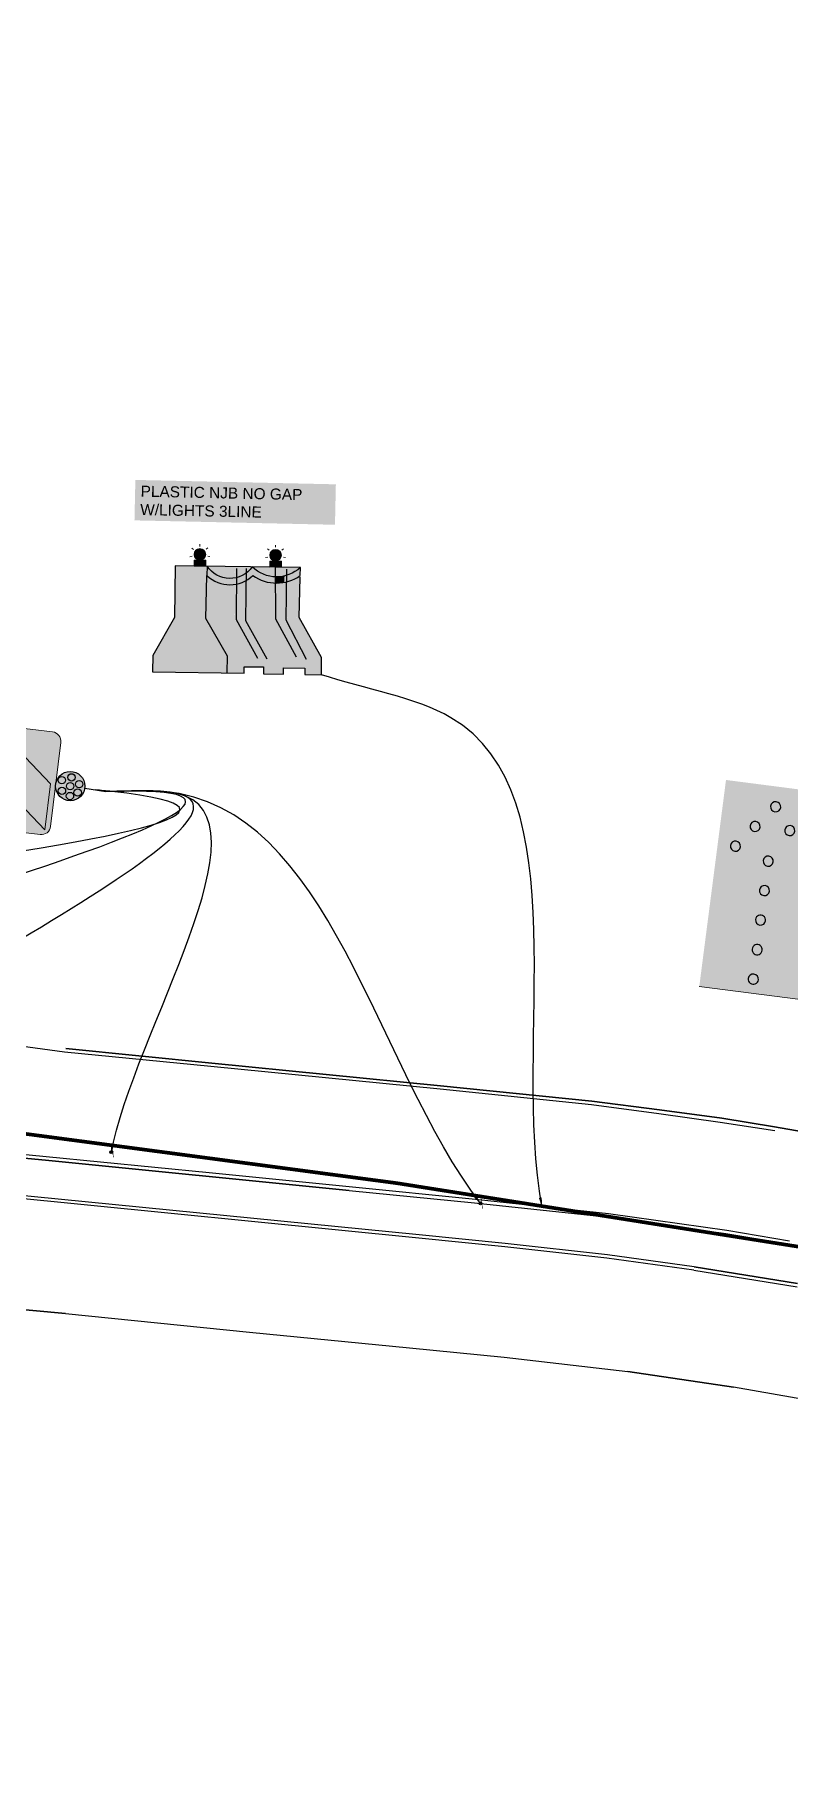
# Model space of a CAD drawing. Header units: metres. Extents: x 565382 to 572500, y 2710622 to 2713609.
# Drawn here: x 568381.7 to 568484.4, y 2711710.5 to 2711945 of the extents above; entities that cross this region are included whole.
import ezdxf

# ---------------------------------------------------------------- set-up
doc = ezdxf.new("R2010")
doc.units = ezdxf.units.M
doc.header["$XCLIPFRAME"] = 0
doc.linetypes.add('ACAD_ISO03W100', pattern=[30, 12, -18])
for name, color, linetype in [('1-AS', 3, 'Continuous'), ('ASPHALT', 7, 'Continuous'), ('DETOUR', 1, 'Continuous'), ('Map', 7, 'Continuous'), ('NEWGERSEY', 11, 'Continuous'), ('PDF_Geometry', 7, 'Continuous'), ('Sign Board', 7, 'Continuous'), ('Signs', 7, 'Continuous'), ('TRACK', 91, 'Continuous'), ('YL', 50, 'Continuous')]:
    doc.layers.add(name, color=color, linetype=linetype)
doc.layers.add('CP00PMXX-Ammar$0$CPREDXNL', color=1, linetype='Continuous', lineweight=0, true_color=0xff0000)
doc.styles.add('Legend', font='calibri.ttf')
doc.styles.get("Standard").update_dxf_attribs({"font": 'arial.ttf'})
doc.dimstyles.new('Faheem Dimension', dxfattribs={"dimtxt": 2.5, "dimasz": 1, "dimexe": 0.18, "dimexo": 0.0625, "dimgap": 0.25, "dimtad": 1, "dimzin": 0, "dimdsep": 46, "dimtxsty": 'Legend', "dimcen": 0.09, "dimclrd": 256, "dimclre": 256, "dimclrt": 256, "dimadec": 0, "dimazin": 0, "dimtfac": 1, "dimtofl": 0, "dimtmove": 0, "dimatfit": 3, "dimfxl": 1, "dimtolj": 1, "dimtzin": 0, "dimlwd": -1, "dimlwe": -1, "dimarcsym": 0})
picture_1 = doc.add_image_def('image2.tif', size_in_pixel=(4232, 4684))
picture_2 = doc.add_image_def('image7.ecw', size_in_pixel=(141138, 138548))

# ---------------------------------------------------------------- blocks, each defined once
blk = doc.blocks.new('A$C9d11b052')
at = {"layer": 'DETOUR', "linetype": 'Continuous', "ltscale": 2, "true_color": 0xffffff}
h = blk.add_hatch(color=7, dxfattribs=at)
h.dxf.hatch_style = 1
h.paths.add_polyline_path([(-3.492459654808044e-10, -28.9839378958568), (14.18325326812919, -28.9839378958568), (14.18325326812919, -9.313225746154785e-10), (0, 0)])
h.paths.add_polyline_path([(6.147172003984451, -6.123328829184175, -1), (7.557054675009567, -6.123328829184175, -1)], flags=16)
h.paths.add_polyline_path([(7.611408785160165, -10.26767190825194, -1), (6.201526114135049, -10.26767190825194, -1)], flags=16)
h.paths.add_polyline_path([(6.147172003984451, -1.981995648238808, -1), (7.557054675009567, -1.981995648238808, -1)], flags=16)
h.paths.add_polyline_path([(7.611408785160165, -14.40262942854315, -1), (6.201526114135049, -14.40262942854315, -1)], flags=16)
h.paths.add_polyline_path([(7.611408785160165, -18.53758694883436, -1), (6.201526114135049, -18.53758694883436, -1)], flags=16)
h.paths.add_polyline_path([(2.815804423415102, -20.02550304774195, -1), (1.405921752389986, -20.02550304774195, -1)], flags=16)
h.paths.add_polyline_path([(12.40447216836037, -20.01086303032935, -1), (10.99458949733526, -20.01086303032935, -1)], flags=16)
h.paths.add_polyline_path([(5.187345159938559, -23.133528186474, -1), (3.777462488913443, -23.133528186474, -1)], flags=16)
h.paths.add_polyline_path([(10.04276334680617, -23.0898454990238, -1), (8.632880675781053, -23.0898454990238, -1)], flags=16)
h.paths.add_polyline_path([(7.557054675009567, -26.17673755856231, -1), (6.147172003984451, -26.17673755856231, -1)], flags=16)
at = {"layer": 'DETOUR', "linetype": 'Continuous', "ltscale": 2}
h = blk.add_hatch(color=40, dxfattribs=at)
h.dxf.hatch_style = 1
h.paths.add_polyline_path([(7.557054675009567, -26.17673755856231, 1), (6.147172003984451, -26.17673755856231, 1)])
h.paths.add_polyline_path([(10.04276334680617, -23.0898454990238, 1), (8.632880675781053, -23.0898454990238, 1)])
h.paths.add_polyline_path([(5.187345159938559, -23.133528186474, 1), (3.777462488913443, -23.133528186474, 1)])
h.paths.add_polyline_path([(12.40447216836037, -20.01086303032935, 1), (10.99458949733526, -20.01086303032935, 1)])
h.paths.add_polyline_path([(2.815804423415102, -20.02550304774195, 1), (1.405921752389986, -20.02550304774195, 1)])
h.paths.add_polyline_path([(7.611408785160165, -18.53758694883436, 1), (6.201526114135049, -18.53758694883436, 1)])
h.paths.add_polyline_path([(7.611408785160165, -14.40262942854315, 1), (6.201526114135049, -14.40262942854315, 1)])
h.paths.add_polyline_path([(7.611408785160165, -10.26767190825194, 1), (6.201526114135049, -10.26767190825194, 1)])
h.paths.add_polyline_path([(6.147172003984451, -6.123328829184175, 1), (7.557054675009567, -6.123328829184175, 1)])
h.paths.add_polyline_path([(6.147172003984451, -1.981995648238808, 1), (7.557054675009567, -1.981995648238808, 1)])
at = {"color": 40}
for points in [[(6.147172003984451, -1.981995648238808, 1), (7.557054675009567, -1.981995648238808, 1), (6.147172003984451, -1.981995648238808, 1)], [(7.557054675009567, -6.123328829184175, 1), (6.147172003984451, -6.123328829184175, 1), (7.557054675009567, -6.123328829184175, 1)], [(7.611408785160165, -10.26767190825194, 1), (6.201526114135049, -10.26767190825194, 1), (7.611408785160165, -10.26767190825194, 1)], [(7.611408785160165, -14.40262942854315, 1), (6.201526114135049, -14.40262942854315, 1), (7.611408785160165, -14.40262942854315, 1)], [(7.611408785160165, -18.53758694883436, 1), (6.201526114135049, -18.53758694883436, 1), (7.611408785160165, -18.53758694883436, 1)], [(2.815804423415102, -20.02550304774195, 1), (1.405921752389986, -20.02550304774195, 1), (2.815804423415102, -20.02550304774195, 1)], [(12.40447216836037, -20.01086303032935, 1), (10.99458949733526, -20.01086303032935, 1), (12.40447216836037, -20.01086303032935, 1)], [(5.187345159938559, -23.133528186474, 1), (3.777462488913443, -23.133528186474, 1), (5.187345159938559, -23.133528186474, 1)], [(10.04276334680617, -23.0898454990238, 1), (8.632880675781053, -23.0898454990238, 1), (10.04276334680617, -23.0898454990238, 1)], [(6.147172003984451, -26.17673755856231, 1), (7.557054675009567, -26.17673755856231, 1), (6.147172003984451, -26.17673755856231, 1)]]:
    blk.add_lwpolyline(points, format="xyb", close=True, dxfattribs=at)
at = {"layer": 'TRACK', "color": 7, "lineweight": 18, "true_color": 0xffffff}
blk.add_line((0, 0), (14.18325326812919, -9.313225746154785e-10), dxfattribs=at)
blk = doc.blocks.new('SH')
h = blk.add_hatch(color=40)
h.dxf.hatch_style = 1
h.paths.add_polyline_path([(555310.7057333952, 2699267.921822852), (555307.8367876357, 2699268.127667208), (555310.4551402492, 2699264.429193236), (555307.3356013449, 2699261.142408024), (555310.2045471007, 2699260.936563657), (555313.324086, 2699264.223348882)], flags=16)
edge = h.paths.add_edge_path()
edge.add_arc((555313.3073060899, 2699267.484404472), 0.5808180623819165, 355.896831309284, 445.8961105560221)
edge.add_line((555313.348872424, 2699268.063733275), (555308.1099280027, 2699268.439622965))
edge.add_arc((555308.0683616649, 2699267.860294163), 0.5808180626068513, 85.89611018984331, 175.8961098449087)
edge.add_line((555307.4890328627, 2699267.901860504), (555307.0236455926, 2699261.415548409))
edge.add_arc((555307.6029743956, 2699261.37398207), 0.5808180632647093, 175.8961100334716, 265.8961099250273)
edge.add_line((555307.561408055, 2699260.794653267), (555312.8003524811, 2699260.418763534))
edge.add_arc((555312.8419188212, 2699260.998092339), 0.5808180652424435, 265.8961099861256, 355.89611010928)
edge.add_line((555313.4212476263, 2699260.956526), (555313.8866354153, 2699267.442845426))
at = {"layer": 'CP00PMXX-Ammar$0$CPREDXNL'}
h = blk.add_hatch(color=256, dxfattribs=at)
h.dxf.hatch_style = 1
h.paths.add_polyline_path([(555310.2045471007, 2699260.936563657), (555313.324086, 2699264.223348882), (555310.7057333952, 2699267.921822852), (555307.8367876357, 2699268.127667208), (555310.4551402492, 2699264.429193236), (555307.3356013449, 2699261.142408024)])
h = blk.add_hatch(color=256, dxfattribs=at)
h.dxf.hatch_style = 1
h.paths.add_polyline_path([(555310.2045471007, 2699260.936563657), (555313.324086, 2699264.223348882), (555310.7057333952, 2699267.921822852), (555307.8367876357, 2699268.127667208), (555310.4551402492, 2699264.429193236), (555307.3356013449, 2699261.142408024)])
at = {"layer": 'Signs', "true_color": 0xffffff}
h = blk.add_hatch(color=7, dxfattribs=at)
h.dxf.hatch_style = 1
h.paths.add_polyline_path([(555309.2080892423, 2699259.701213561, 1), (555311.0237343576, 2699259.701213561, 1)])
h = blk.add_hatch(color=7, dxfattribs=at)
h.dxf.hatch_style = 1
h.paths.add_polyline_path([(555309.2080892423, 2699259.701213561, 1), (555311.0237343576, 2699259.701213561, 1)])
h = blk.add_hatch(color=7, dxfattribs=at)
h.dxf.hatch_style = 1
h.paths.add_polyline_path([(555309.2080892423, 2699259.701213561, 1), (555311.0237343576, 2699259.701213561, 1)])
at = {"layer": 'Signs'}
h = blk.add_hatch(color=40, dxfattribs=at)
h.dxf.hatch_style = 1
edge = h.paths.add_edge_path()
edge.add_arc((555310.2654260711, 2699259.155815394), 0.2283141332801092, 0, 360)
edge = h.paths.add_edge_path()
edge.add_arc((555309.7377646259, 2699259.221413918), 0.2283141332801092, 0, 360)
edge = h.paths.add_edge_path()
edge.add_arc((555309.501492236, 2699259.688135894), 0.2283141332801092, 0, 360)
edge = h.paths.add_edge_path()
edge.add_arc((555309.7992640065, 2699260.201085889), 0.2283141332801092, 0, 360)
edge = h.paths.add_edge_path()
edge.add_arc((555310.1135171035, 2699259.707786679), 0.2283141332801092, 0, 360)
edge = h.paths.add_edge_path()
edge.add_arc((555310.4578826658, 2699260.238704836), 0.2283141332801092, 0, 360)
edge = h.paths.add_edge_path()
edge.add_arc((555310.6637427052, 2699259.646956028), 0.2283141332801092, 0, 360)
h = blk.add_hatch(color=40, dxfattribs=at)
h.dxf.hatch_style = 1
edge = h.paths.add_edge_path()
edge.add_arc((555310.2654260711, 2699259.155815394), 0.2283141332801092, 0, 360)
edge = h.paths.add_edge_path()
edge.add_arc((555309.7377646259, 2699259.221413918), 0.2283141332801092, 0, 360)
edge = h.paths.add_edge_path()
edge.add_arc((555309.501492236, 2699259.688135894), 0.2283141332801092, 0, 360)
edge = h.paths.add_edge_path()
edge.add_arc((555309.7992640065, 2699260.201085889), 0.2283141332801092, 0, 360)
edge = h.paths.add_edge_path()
edge.add_arc((555310.1135171035, 2699259.707786679), 0.2283141332801092, 0, 360)
edge = h.paths.add_edge_path()
edge.add_arc((555310.4578826658, 2699260.238704836), 0.2283141332801092, 0, 360)
edge = h.paths.add_edge_path()
edge.add_arc((555310.6637427052, 2699259.646956028), 0.2283141332801092, 0, 360)
h = blk.add_hatch(color=40, dxfattribs=at)
h.dxf.hatch_style = 1
edge = h.paths.add_edge_path()
edge.add_arc((555310.2654260711, 2699259.155815394), 0.2283141332801092, 0, 360)
edge = h.paths.add_edge_path()
edge.add_arc((555309.7377646259, 2699259.221413918), 0.2283141332801092, 0, 360)
edge = h.paths.add_edge_path()
edge.add_arc((555309.501492236, 2699259.688135894), 0.2283141332801092, 0, 360)
edge = h.paths.add_edge_path()
edge.add_arc((555309.7992640065, 2699260.201085889), 0.2283141332801092, 0, 360)
edge = h.paths.add_edge_path()
edge.add_arc((555310.1135171035, 2699259.707786679), 0.2283141332801092, 0, 360)
edge = h.paths.add_edge_path()
edge.add_arc((555310.4578826658, 2699260.238704836), 0.2283141332801092, 0, 360)
edge = h.paths.add_edge_path()
edge.add_arc((555310.6637427052, 2699259.646956028), 0.2283141332801092, 0, 360)
at = {"flags": 128}
blk.add_lwpolyline([(555310.028387275, 2699258.797620039), (555309.8932459556, 2699257.477023158)], dxfattribs=at)
at = {"layer": 'CP00PMXX-Ammar$0$CPREDXNL'}
blk.add_lwpolyline([(555307.561408055, 2699260.794653267), (555312.8003524811, 2699260.418763534, 0.4142135629226534), (555313.4212476263, 2699260.956526), (555313.8866348923, 2699267.442838136, 0.4142135636862525), (555313.348872424, 2699268.063733275), (555308.1099280028, 2699268.439622965, 0.4142135608527174), (555307.4890328627, 2699267.901860504), (555307.0236455926, 2699261.41554841, 0.4142135620474967)], format="xyb", close=True, dxfattribs=at)
blk.add_lwpolyline([(555310.2045471007, 2699260.936563657), (555313.324086, 2699264.223348882), (555310.7057333952, 2699267.921822852), (555307.8367876357, 2699268.127667208), (555310.4551402492, 2699264.429193236), (555307.3356013449, 2699261.142408024), (555310.2045471007, 2699260.936563657)], close=True, dxfattribs=at)
at = {"layer": 'Signs'}
for centre, radius in [((555310.1159118, 2699259.701213561), 0.9078225576208822), ((555310.1159118, 2699259.701213561), 0.9078225576208822), ((555310.1159118, 2699259.701213561), 0.9078225576208822), ((555310.4578826658, 2699260.238704836), 0.2283141332801092), ((555310.4578826658, 2699260.238704836), 0.2283141332801092), ((555310.4578826658, 2699260.238704836), 0.2283141332801092), ((555309.501492236, 2699259.688135894), 0.2283141332801092), ((555309.501492236, 2699259.688135894), 0.2283141332801092), ((555309.501492236, 2699259.688135894), 0.2283141332801092), ((555309.7377646259, 2699259.221413918), 0.2283141332801092), ((555309.7377646259, 2699259.221413918), 0.2283141332801092), ((555309.7377646259, 2699259.221413918), 0.2283141332801092), ((555309.7992640065, 2699260.201085889), 0.2283141332801092), ((555309.7992640065, 2699260.201085889), 0.2283141332801092), ((555309.7992640065, 2699260.201085889), 0.2283141332801092), ((555310.1135171035, 2699259.707786679), 0.2283141332801092), ((555310.1135171035, 2699259.707786679), 0.2283141332801092), ((555310.1135171035, 2699259.707786679), 0.2283141332801092), ((555310.2654260711, 2699259.155815394), 0.2283141332801092), ((555310.2654260711, 2699259.155815394), 0.2283141332801092), ((555310.2654260711, 2699259.155815394), 0.2283141332801092), ((555310.6637427052, 2699259.646956028), 0.2283141332801092), ((555310.6637427052, 2699259.646956028), 0.2283141332801092), ((555310.6637427052, 2699259.646956028), 0.2283141332801092)]:
    blk.add_circle(centre, radius, dxfattribs=at)
blk = doc.blocks.new('*U85')
h = blk.add_hatch(color=7)
h.dxf.hatch_style = 1
edge = h.paths.add_edge_path()
edge.add_arc((0, 0), 0.18984375, -77.71550234825473, 282.2844976517453)
at = {"layer": 'Sign Board', "linetype": 'Continuous', "const_width": 0.0759375}
blk.add_lwpolyline([(-0.7328486704109093, -0.2749979386763539), (0.7760419744580022, -0.1022247224432861)], dxfattribs=at)
at = {"layer": 'Sign Board'}
blk.add_circle((0, 0), 0.18984375, dxfattribs=at)
blk = doc.blocks.new('FLASH LIGHT')
at = {"lineweight": 0}
h = blk.add_hatch(color=2, dxfattribs=at)
h.dxf.hatch_style = 1
h.set_gradient(color1=(255, 255, 0), color2=(255, 255, 189), name='SPHERICAL')
edge = h.paths.add_edge_path()
edge.add_arc((0, 20), 10, 0, 360)
h = blk.add_hatch(color=8, dxfattribs=at)
h.dxf.hatch_style = 1
h.paths.add_polyline_path([(-10, 0), (10, 0), (10, 10), (-10, 10)])
at = {"color": 7, "lineweight": 0, "flags": 128}
for points in [[(-10.76465961960753, 28.58452958701378), (-13.71100441452973, 30.93416115543664)], [(0, 33.76851643991904), (0, 37.53703287983217)], [(10.76465961960753, 28.58452958701378), (13.71100441452973, 30.93416115543664)], [(-13.42331098661134, 16.93621686259621), (-17.09734285139893, 16.09764306475699)], [(-10, 0), (10, 0), (10, 10), (-10, 10), (-10, 0)], [(13.42331098661134, 16.93621686259621), (17.09734285139893, 16.09764306475699)]]:
    blk.add_lwpolyline(points, dxfattribs=at)
at = {"lineweight": 0}
blk.add_circle((0, 20), 10, dxfattribs=at)
blk = doc.blocks.new('Plastic Safety')
at = {"lineweight": -3, "ltscale": 0.13, "transparency": 33554687}
h = blk.add_hatch(color=1, dxfattribs=at)
h.dxf.hatch_style = 1
h.paths.add_polyline_path([(28614.05626079068, 34723.16314577311), (28575.79873370379, 34723.37998883985), (28576.31335214712, 34660.77171476372), (28549.68586086296, 34616.28749622218), (28638.9534687493, 34615.78152881749), (28638.95346886106, 34615.7815487422), (28613.70635483228, 34661.42939064652)])
h.paths.add_polyline_path([(28575.79873370379, 34723.37998883985), (28542.75815242156, 34723.56726233847), (28542.12005171739, 34662.12490374036), (28541.45309244841, 34660.96930217184), (28576.31335214712, 34660.77171476372)])
h.paths.add_polyline_path([(28576.31335214712, 34660.77171476372), (28541.45309244841, 34660.96930217184), (28515.77577019669, 34616.47969808616), (28549.68586086296, 34616.28749622218)])
h.paths.add_polyline_path([(28638.9534687493, 34615.78152881749), (28549.68586086296, 34616.28749622218), (28549.57415390573, 34596.57908662595), (28638.84176179208, 34596.07311922126)])
h.paths.add_polyline_path([(28549.68586086296, 34616.28749622218), (28515.77577019669, 34616.47969808616), (28437.23191634379, 34616.92488342151), (28437.11528117582, 34596.34699161351), (28456.82370888628, 34596.23528455198), (28456.8664203696, 34603.77085260861), (28482.37144446559, 34603.62629053183), (28482.32873298228, 34596.0907224752), (28506.38460798189, 34595.9543741513), (28506.43224775791, 34604.35943890922), (28529.32880348153, 34604.22966159135), (28529.28609191626, 34596.69407904334), (28549.57415390573, 34596.57908662595)])
h.paths.add_polyline_path([(28531.10320221633, 34661.6076561287), (28492.84567512944, 34661.82449919544), (28467.37418675423, 34616.75403750315), (28504.76226061396, 34616.54212248512)])
h.paths.add_polyline_path([(28531.45475142822, 34723.63132983819), (28494.06673372537, 34723.84324453771), (28492.84567512944, 34661.82449919544), (28531.10320221633, 34661.6076561287)])
h.paths.add_polyline_path([(28483.34300505184, 34723.90402646363), (28464.50407766737, 34724.01080520824), (28464.74533080123, 34664.30253775418), (28482.9996700976, 34663.32959061116)])
at = {"linetype": 'ACAD_ISO03W100', "lineweight": 13, "ltscale": 0.13, "transparency": 33554605}
h = blk.add_hatch(color=5, dxfattribs=at)
h.dxf.hatch_style = 1
h.paths.add_polyline_path([(28482.98981128074, 34663.32889264263), (28457.79994752444, 34616.80755029246), (28467.36432793923, 34616.75333953463), (28492.83581631258, 34661.82380122505), (28494.05687491037, 34723.84254656732), (28483.33314623497, 34723.90332849324)])
at = {"lineweight": -3, "ltscale": 0.13}
h = blk.add_hatch(color=3, dxfattribs=at)
h.dxf.hatch_style = 1
h.paths.add_polyline_path([(28483.27389578708, 34713.44979758002, -0.1325441271099282), (28464.49421885051, 34724.01010724157), (28464.5336171668, 34714.2593315728, 0.1062948695782998), (28483.23078230768, 34705.84330562316)])
h.paths.add_polyline_path([(28521.05092135072, 34713.32019815408, 0.07997126544081652), (28531.34478204139, 34705.96816774644), (28531.39294632338, 34714.46577085555, -0.1022577012381322), (28522.07452268712, 34723.68374297768, -0.1911312249156686), (28493.82724020444, 34712.17917820811), (28493.68117889576, 34704.76058326475, 0.1503256231868947)])
h.paths.add_polyline_path([(28493.82724020444, 34712.17917820811, -0.06453067711082841), (28483.27389578708, 34713.44979758002), (28483.23078230768, 34705.84330562316, 0.05401458855004763), (28493.68117889576, 34704.76058326475)])
h.paths.add_polyline_path([(28542.60618072189, 34709.88259474747, -0.09436020120634389), (28531.39294632338, 34714.46577085555), (28531.34478204139, 34705.96816774644, 0.07423097248405673), (28542.52801575698, 34702.35613423027)])
h.paths.add_polyline_path([(28575.88044201955, 34712.23927019164), (28575.78887488693, 34723.37929086946, -0.301763545323958), (28542.60618072189, 34709.88259474747), (28542.52801575698, 34702.35613423027, 0.2300863305514859)])
h = blk.add_hatch(color=3, dxfattribs=at)
h.dxf.hatch_style = 1
h.paths.add_polyline_path([(28493.82724020444, 34712.17917820811, -0.06453067711087684), (28483.27389578708, 34713.44979758002), (28483.23078230768, 34705.84330562316, 0.05401458855002988), (28493.68117889576, 34704.76058326475)])
at = {"linetype": 'ACAD_ISO03W100', "lineweight": 13, "ltscale": 0.13, "transparency": 33554605}
h = blk.add_hatch(color=5, dxfattribs=at)
h.dxf.hatch_style = 1
h.paths.add_polyline_path([(28531.09334339947, 34661.60695816018), (28504.7524017971, 34616.54142451659), (28515.76591137983, 34616.47900011577), (28542.11019290052, 34662.12420576997), (28542.7482936047, 34723.56656436808), (28531.44489261322, 34723.6306318678)])
at = {"lineweight": -3, "ltscale": 0.13, "transparency": 33554687}
h = blk.add_hatch(color=1, dxfattribs=at)
h.dxf.hatch_style = 1
h.paths.add_polyline_path([(28482.91285773925, 34663.29643706977), (28464.65849518962, 34664.26938545145), (28437.22205764055, 34616.9242053777), (28457.79314947576, 34616.78798497732)])
at = {"layer": 'PDF_Geometry', "color": 7, "lineweight": 30}
blk.add_lwpolyline([(28464.49421885051, 34724.01010724157, 0.405304555353026), (28522.07452268712, 34723.68374297768, 0.5321801229436038), (28575.78887488693, 34723.37929086946), (28575.88044201955, 34712.23927019164, -0.3994670945357015), (28521.05092135072, 34713.32019815408, -0.3192999302750703), (28464.5336171668, 34714.2593315728), (28464.49421885051, 34724.01010724157), (28614.04640197568, 34723.16244780459), (28613.69649601728, 34661.42869267613), (28638.94361004606, 34615.78085077368), (28638.83190297522, 34596.07242125086), (28529.27623310126, 34596.69338107295), (28529.31894466467, 34604.22896362096), (28506.42238894105, 34604.35874094255), (28506.37474916689, 34595.95367618278), (28482.31887416542, 34596.09002450481), (28482.36158564687, 34603.62559255958), (28456.85656155087, 34603.77015463822), (28456.81385006942, 34596.23458658159), (28437.10542235896, 34596.34629364312), (28437.22205764055, 34616.9242053777), (28464.7354718186, 34664.30188077874), (28464.54185488634, 34712.22056072764)], format="xyb", dxfattribs=at)
for points in [[(28481.03029096127, 34721.64667733572), (28480.68695600703, 34661.07224148326), (28455.49709225073, 34614.55089913495)], [(28467.36432793923, 34616.75333953463), (28492.83581631258, 34661.82380122505), (28494.05687491037, 34723.84254656732)], [(28529.14203733765, 34721.37398071028), (28528.79048812576, 34659.3503070008), (28502.44954652153, 34614.28477335721)], [(28513.46305610612, 34614.22234895825), (28539.80733762681, 34659.8675546106), (28540.44543832913, 34721.30991321057)], [(28549.56429493614, 34596.57836148515), (28549.67600204609, 34616.28679825366), (28576.30349333026, 34660.77101679705), (28575.88044201955, 34712.23927019164)]]:
    blk.add_lwpolyline(points, dxfattribs=at)
at = {"lineweight": 0, "rotation": 358.5452897016336}
for p, xscale, yscale, zscale in [((28494.05985850624, 34723.99408628282), 0.6988341732837925, 0.6988341732837925, 0.6988341732837925), ((28584.49233159279, 34723.37929086945), 0.6988341732837926, 0.6988341732837926, 0.6988341732837926)]:
    blk.add_blockref('FLASH LIGHT', p, dxfattribs=dict(at, xscale=xscale, yscale=yscale, zscale=zscale))

msp = doc.modelspace()

# ---------------------------------------------------------------- linework, layer by layer
at = {"layer": '1-AS', "color": 254}
for points in [[(568385.947, 2711807.078), (568405.804, 2711805.073), (568436.932, 2711802.025), (568457.522, 2711799.917), (568466.704, 2711798.749), (568475.21, 2711797.588), (568482.36, 2711796.429), (568493.31, 2711794.537), (568511.316, 2711790.899), (568511.498, 2711790.896), (568522.672, 2711787.683), (568531.929, 2711785.037), (568522.672, 2711787.683), (568511.498, 2711790.896), (568511.316, 2711790.899), (568493.31, 2711794.537), (568482.36, 2711796.429), (568475.21, 2711797.588), (568466.704, 2711798.749), (568457.522, 2711799.917), (568436.932, 2711802.025), (568405.804, 2711805.073)], [(568376.995, 2711771.833), (568374.07, 2711772.037), (568373.1170000001, 2711772.041), (568371.553, 2711772.014), (568370.996, 2711771.842), (568370.793, 2711771.698), (568360.9920000001, 2711772.689), (568360.245, 2711772.682), (568358.0260000001, 2711772.419), (568355.5, 2711772.324), (568358.0260000001, 2711772.419), (568360.245, 2711772.682), (568360.9920000001, 2711772.689), (568370.793, 2711771.698), (568370.996, 2711771.842), (568371.553, 2711772.014), (568373.1170000001, 2711772.041), (568374.07, 2711772.037), (568376.995, 2711771.833), (568385.899, 2711771.027)]]:
    msp.add_lwpolyline(points, close=True, dxfattribs=at)
for points in [[(568424.502, 2711787.769), (568383.178, 2711791.877), (568370.6120000001, 2711793.075), (568383.178, 2711791.877), (568424.502, 2711787.769), (568441.529, 2711786.079), (568459.815, 2711784.121), (568475.73, 2711781.907), (568484.7370000001, 2711780.428), (568490.74, 2711779.345), (568500.791, 2711777.386), (568507.012, 2711775.998), (568506.956, 2711775.277), (568507.012, 2711775.998)], [(568471.45, 2711777.383), (568485.499, 2711775.112), (568471.45, 2711777.383), (568459.614, 2711779.005), (568445.719, 2711780.55), (568434.027, 2711781.714), (568377.5160000001, 2711787.33)]]:
    msp.add_lwpolyline(points, dxfattribs=at)
at = {"layer": '1-AS', "color": 254, "flags": 128}
msp.add_lwpolyline([(568385.899, 2711771.027), (568410.939, 2711768.515), (568432.69, 2711766.372), (568445.575, 2711765.098), (568462.417, 2711763.143), (568476.7660000001, 2711760.995), (568462.417, 2711763.143)], dxfattribs=at)
at = {"layer": 'ASPHALT', "color": 254, "flags": 128}
msp.add_lwpolyline([(568487.8929999999, 2711759.053), (568476.7660000001, 2711760.995)], dxfattribs=at)
at = {"layer": 'NEWGERSEY', "color": 1, "const_width": 0.5, "flags": 128}
msp.add_lwpolyline([(568491.7231620684, 2711779.154557182, 0.0186490827897086), (568308.9467219921, 2711803.425186147, -0.05289361770408652), (568277.9325265117, 2711809.725352561), (568247.0441821666, 2711819.487076223)], format="xyb", dxfattribs=at)
at = {"layer": 'YL', "color": 254, "flags": 128}
for points in [[(568385.755, 2711806.572), (568372.045, 2711808.434)], [(568405.656, 2711804.637), (568385.755, 2711806.572)], [(568436.851, 2711801.54), (568405.656, 2711804.637)], [(568457.458, 2711799.413), (568436.851, 2711801.54)], [(568466.603, 2711798.2), (568457.458, 2711799.413)], [(568474.96, 2711797.033), (568466.603, 2711798.2)], [(568482.389, 2711795.895), (568474.96, 2711797.033)], [(568383.26, 2711792.351), (568370.701, 2711793.573)], [(568405.416, 2711790.167), (568383.2599999995, 2711792.351)], [(568424.465, 2711788.245), (568405.416, 2711790.167)], [(568441.686, 2711786.546), (568424.465, 2711788.245)], [(568459.753, 2711784.58), (568441.686, 2711786.546)], [(568475.8910000001, 2711782.306), (568459.753, 2711784.58)], [(568484.4029999999, 2711780.89), (568475.8910000001, 2711782.306)]]:
    msp.add_lwpolyline(points, dxfattribs=at)
at = {"layer": 'YL', "color": 254}
for points in [[(568471.383537149, 2711776.937902229), (568459.5585778815, 2711778.558389212), (568445.6718439374, 2711780.102470101), (568433.9824205113, 2711781.266213589), (568377.4714987142, 2711786.882205811)], [(568471.3835371489, 2711776.93790223), (568485.4271903199, 2711774.667766537)]]:
    msp.add_lwpolyline(points, dxfattribs=at)

# ---------------------------------------------------------------- block references
for name, p, xscale, yscale, zscale, rotation in [('Plastic Safety', (571587.7371396143, 2707857.947535409), -0.1139246693715216, 0.1139246693715216, 0.1139246693715215, 358.9517026567259), ('SH', (6424642.242647596, 1211015.61844768), 2.193749999999998, 2.193749999999998, 2.193749999999998, 87.25082215047294)]:
    msp.add_blockref(name, p, dxfattribs=dict(xscale=xscale, yscale=yscale, zscale=zscale, rotation=rotation))
at = {"ltscale": 20, "xscale": 0.9776974889591932, "yscale": 0.9776974889591932, "zscale": 0.9776974889591932, "rotation": 172.625953187571}
msp.add_blockref('A$C9d11b052', (568485.8736953158, 2711813.734097768, 0.3), dxfattribs=at)
at = {"layer": 'Sign Board'}
for p, rotation in [((568392.11495242, 2711792.972058349), 92.30783460855784), ((568442.3598699928, 2711786.015232349), 88.64571325146115)]:
    msp.add_blockref('*U85', p, dxfattribs=dict(at, rotation=rotation))

# ---------------------------------------------------------------- texts
at = {"insert": (568396.1247932855, 2711883.66883977), "char_height": 1.500786412862389, "width": 25.78743797833887, "attachment_point": 1, "rotation": 358.74694128976364, "bg_fill": 1, "box_fill_scale": 1.5, "bg_fill_color": 10, "bg_fill_transparency": 0}
msp.add_mtext('PLASTIC NJB NO GAP\\PW/LIGHTS 3LINE', dxfattribs=at)

# ---------------------------------------------------------------- pictures from other files: only their frames are drawn
image = msp.add_image(picture_2, insert=(535375.155, 2678558.89), size_in_units=(64920.88316467342, 63729.530818767256), dxfattribs=dict(fade=70))
image.set_boundary_path([(65235.02980922721, 62347.83187651169), (74870.31268302281, 68841.80640029348)])
at = {"layer": 'Map'}
image = msp.add_image(picture_1, insert=(568208.892355036, 2711583.875828784), size_in_units=(575.014922314215, 636.4295595748273), rotation=0.280586324388705, dxfattribs=dict(at, fade=70))
image.dxf.flags = 7

# ---------------------------------------------------------------- leaders
at = {"layer": 'Sign Board', "path_type": 1}
for points in [[(568450.7195, 2711785.563), (568438.3382358216, 2711852.091238139), (568420.6999007354, 2711857.935973744)], [(568249.4387658704, 2711816.344627955, 0.3), (568392.1721087612, 2711842.043580233, 0.3), (568389.9389726277, 2711842.273856853, 0.3)], [(568293.4843512354, 2711803.696260387, 0.3), (568395.3933047757, 2711842.092373383, 0.3), (568391.6716854108, 2711842.056549342, 0.3)], [(568342.4265153199, 2711798.884449359, 0.3), (568399.2775712783, 2711842.040189014, 0.3), (568391.6716854108, 2711842.056549342, 0.3)], [(568392.076961944, 2711792.786054658, 0.3), (568401.0584772796, 2711841.786814128, 0.3), (568391.3787253583, 2711842.056317341, 0.3)], [(568442.3598699928, 2711786.015232349, 0.3), (568399.2775712676, 2711842.040189015, 0.3), (568391.3787253583, 2711842.056317341, 0.3)]]:
    msp.add_leader(points, dimstyle='Faheem Dimension', override={"dimasz": 1.25, "dimgap": 0.25, "dimtad": 0}, dxfattribs=at)

doc.saveas('drawing.dxf')
